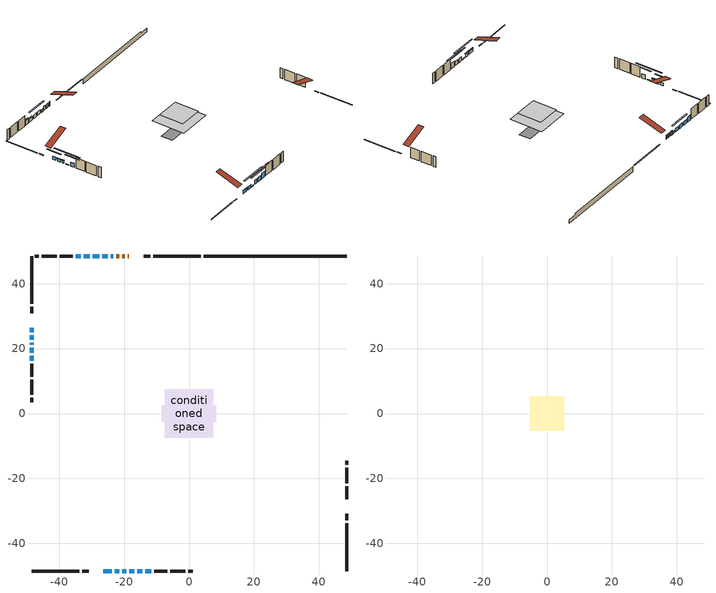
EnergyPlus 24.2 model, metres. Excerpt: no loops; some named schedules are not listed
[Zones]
conditioned space
 floor outside (Floor1 construction): -2.31,-2.31 -2.31,2.31 2.31,2.31 2.31,-2.31 z0.45
 floor adiabatic (AdiabaticFloorConstruction): -7.53,-7.53 -7.53,7.53 7.53,7.53 7.53,-7.53 z2.89
 floor foundation (Slab1 construction): -8.4,-2.58 -8.4,2.58 8.4,2.58 8.4,-2.58 z-1.88
 wall outside (RimJoist1 construction): 3.68,48.5 -11.08,48.5 / -48.5,-48.5 -33.74,-48.5 / -48.5,48.5 -48.5,33.74 / 48.5,-48.5 48.5,-33.74 z0.45:0.75
 wall outside (RimJoist3 construction): -12.01,48.5 -13.9,48.5 / -32.81,-48.5 -30.92,-48.5 / -48.5,32.81 -48.5,30.92 / 48.5,-32.81 48.5,-30.92 z0.45:0.75
 wall outside (AdiabaticWallConstruction 1): -18.49,48.5 -18.86,48.5 / -19.79,48.5 -20.62,48.5 / -21.55,48.5 -22.37,48.5 z0.45:2.48
 wall outside (AdiabaticWallConstruction): -23.3,48.5 -24.02,48.5 z0.45:1.67; -26.33,-48.5 -23.77,-48.5 / -22.84,-48.5 -21.52,-48.5 / -48.5,26.33 -48.5,25.01 / -48.5,24.08 -48.5,22.76 z0.45:1.77; -48.5,21.84 -48.5,21.12 z0.45:1.8; -20.59,-48.5 -19.37,-48.5 z0.45:0.88; -48.5,20.2 -48.5,18.72 z0.45:0.76; -24.95,48.5 -26.68,48.5 z0.45:2.13; -18.44,-48.5 -16.91,-48.5 / -15.99,-48.5 -14.46,-48.5 z0.45:2.38; -13.53,-48.5 -11.65,-48.5 z0.45:2.91; -48.5,17.79 -48.5,16.27 z0.45:2.36; -27.61,48.5 -29.57,48.5 z0.45:2.15; -30.49,48.5 -32.38,48.5 z0.45:1.87; -33.3,48.5 -34.83,48.5 z0.45:2.56
 wall outside (Wall1 construction): -35.76,48.5 -39.73,48.5 / -10.72,-48.5 -6.75,-48.5 / -48.5,15.34 -48.5,11.36 / 48.5,-26.33 48.5,-22.36 z0.45:5.33
 wall outside (Wall2 construction): -40.66,48.5 -45.32,48.5 / -5.82,-48.5 -1.16,-48.5 / -48.5,10.43 -48.5,5.78 / 48.5,-21.43 48.5,-16.77 z0.45:5.33
 wall outside (Wall3 construction): -46.25,48.5 -47.57,48.5 / -0.23,-48.5 1.09,-48.5 / -48.5,4.85 -48.5,3.52 / 48.5,-15.84 48.5,-14.51 z0.45:5.33
 wall foundation (FoundationWall1 construction): 4.61,48.5,-1.88 4.61,48.5,0.45 44.11,48.5,0.45 44.11,48.5,-0.15 48.5,48.5,-0.15 48.5,48.5,-1.88
 window (WindowConstruction 13): -23.3,48.5 -24.02,48.5 z0.45:1.67
 window (WindowConstruction 8): -26.33,-48.5 -23.77,-48.5 z0.45:1.77
 window (WindowConstruction 9): -22.84,-48.5 -21.52,-48.5 z0.45:1.77
 window (WindowConstruction 10): -48.5,26.33 -48.5,25.01 z0.45:1.77
 window (WindowConstruction 11): -48.5,24.08 -48.5,22.76 z0.45:1.77
 window (WindowConstruction 12): -48.5,21.83 -48.5,21.12 z0.45:1.8
 window (WindowConstruction 14): -20.59,-48.5 -19.37,-48.5 z0.45:0.88
 window (WindowConstruction 15): -48.5,20.2 -48.5,18.72 z0.45:0.75
 window (WindowConstruction): -24.95,48.5 -26.68,48.5 z0.45:2.13
 window (WindowConstruction 1): -18.44,-48.5 -16.92,-48.5 z0.45:2.38
 window (WindowConstruction 2): -15.99,-48.5 -14.46,-48.5 z0.45:2.38
 window (WindowConstruction 3): -13.53,-48.5 -11.65,-48.5 z0.45:2.91
 window (WindowConstruction 4): -48.5,17.79 -48.5,16.27 z0.45:2.36
 window (WindowConstruction 5): -27.61,48.5 -29.57,48.5 z0.45:2.15
 window (WindowConstruction 6): -30.49,48.5 -32.37,48.5 z0.45:1.87
 window (WindowConstruction 7): -33.3,48.5 -34.83,48.5 z0.45:2.56
 door (Door): -18.49,48.5 -18.86,48.5 z0.45:2.48
 door (Door 1): -19.79,48.5 -20.62,48.5 z0.45:2.48
 door (Door 2): -21.55,48.5 -22.37,48.5 z0.45:2.48
 ceiling adiabatic (AdiabaticFloorConstruction): 7.53,-7.53 7.53,7.53 -7.53,7.53 -7.53,-7.53 z2.89
attic - vented
 floor to conditioned space (Floor2 construction Reversed): -5.33,-5.33 -5.33,5.33 5.33,5.33 5.33,-5.33 z5.33
 roof outside (Roof1 construction): -17.56,48.5,5.33 -17.56,38.13,8.79 -14.82,38.13,8.79 -14.82,48.5,5.33; -27.26,-48.5,5.33 -27.26,-38.13,8.79 -30,-38.13,8.79 -30,-48.5,5.33; -48.5,27.26,5.33 -38.13,27.26,8.79 -38.13,30,8.79 -48.5,30,5.33; 48.5,-27.26,5.33 38.13,-27.26,8.79 38.13,-30,8.79 48.5,-30,5.33
shading: -23.56,-48.5 -26.53,-48.5 -26.53,-48.92 -23.56,-48.92 z1.97; -21.32,-48.5 -23.04,-48.5 -23.04,-48.92 -21.32,-48.92 z1.97; -48.5,22.37 -48.5,28.97 -48.92,28.97 -48.92,22.37 z4.41; -48.5,22.56 -48.5,24.28 -48.92,24.28 -48.92,22.56 z1.97; -48.5,20.92 -48.5,22.04 -48.92,22.04 -48.92,20.92 z2; -13.99,-48.5 -25.97,-48.5 -25.97,-48.92 -13.99,-48.92 z6.26; -48.5,13.34 -48.5,25.57 -48.92,25.57 -48.92,13.34 z6.13; -29.32,48.5 -22.31,48.5 -22.31,48.92 -29.32,48.92 z4.77; -14.28,-48.5 -21.08,-48.5 -21.08,-48.92 -14.28,-48.92 z5.02; -11.82,-48.5 -18.63,-48.5 -18.63,-48.92 -11.82,-48.92 z5.02; -9.01,-48.5 -16.17,-48.5 -16.17,-48.92 -9.01,-48.92 z5.55; -48.5,13.63 -48.5,20.43 -48.92,20.43 -48.92,13.63 z4.99; -32.2,48.5 -24.97,48.5 -24.97,48.92 -32.2,48.92 z4.79; -32.58,48.5 -30.29,48.5 -30.29,48.92 -32.58,48.92 z2.07; -35.03,48.5 -33.1,48.5 -33.1,48.92 -35.03,48.92 z2.76
[Building]
Building 1: Terrain=Suburbs
[Site:Location]
Toronto City Centre_ON: Latitude {deg}=43.63; Longitude {deg}=-79.39; Time Zone {hr}=-5; Elevation {m}=77; Keep Site Location Information=Yes
[Site:GroundTemperature:Shallow]
5.01852, 3.26908, 3.12898, 3.95918, 7.29196, 10.6092, 13.4851, 15.3069, 15.4617, 13.9799, 11.1774, 7.9619
[Site:WaterMainsTemperature]
Calculation Method=Schedule; Temperature Schedule=mains temperature schedule
[Material] Roughness=Rough; Thermal Absorptance=0.9
Name | Thickness {m} | Conductivity {W/m-K} | Density {kg/m3} | Specific Heat {J/kg-K} | Solar Absorptance | Visible Absorptance
asphalt or fiberglass shingles | 0.00635 | 0.162714 | 1121.4 | 1465.45 | 0.4 | 0.4
ceiling loosefill ins | 0.169333 | 0.0480833 | 16.02 | 1046.75 | 0.7 | 0.7
ceiling stud and cavity | 0.1397 | 1.08676 | 65.682 | 1177.47 | 0.7 | 0.7
concrete 4.0 in. | 0.1016 | 1.803125 | 2242.8 | 837.4 | 0.7 | 0.7
concrete 8.0 in. | 0.2032 | 1.803125 | 2242.8 | 837.4 | 0.7 | 0.7
door material | 0.04445 | 0.053851 | 512.64 | 1214.23 | 0.7 | 0.7
door material 1 | 0.04445 | 0.327969 | 512.64 | 1214.23 | 0.7 | 0.7
exterior vertical ins | 0.048179 | 0.029427 | 32.04 | 1214.23 | 0.7 | 0.7
floor covering | 0.0127 | 0.0433444 | 54.468 | 1339.84 | 0.6 | 0.6
floor rigid ins; rim joist rigid ins; wall rigid ins | 0.051816 | 0.029427 | 32.04 | 1214.23 | 0.7 | 0.7
floor rigid ins 1; wall rigid ins 1 | 0.512978 | 0.029427 | 32.04 | 1214.23 | 0.7 | 0.7
floor stud and cavity | 0.1397 | 0.114617 | 92.3553 | 1139.71 | 0.7 | 0.7
floor stud and cavity 1 | 0.1397 | 1.75129 | 37.0049 | 1207.88 | 0.7 | 0.7
furniture material conditioned space 1 | 0.1524 | 0.115458 | 640.8 | 1214.23 | 0.6 | 0.6
gypsum board | 0.0127 | 0.160291 | 801 | 837.4 | 0.6 | 0.6
gypsum board 1 | 0.0127 | 0.160291 | 801 | 837.4 | 0.7 | 0.7
osb sheathing 0.5 in. | 0.0127 | 0.115458 | 512.64 | 1214.23 | 0.7 | 0.7
osb sheathing 0.75 in. | 0.01905 | 0.115458 | 512.64 | 1214.23 | 0.7 | 0.7
osb sheathing 2.0 in. | 0.0508 | 0.115458 | 512.64 | 1214.23 | 0.7 | 0.7
rim joist stud and cavity | 0.0508 | 0.035244 | 125.044 | 1163.47 | 0.6 | 0.6
rim joist stud and cavity 1 | 0.0508 | 0.0465638 | 125.044 | 1163.47 | 0.6 | 0.6
wall stud and cavity | 0.1397 | 0.103037 | 139.0536 | 1170.24 | 0.7 | 0.7
wall stud and cavity 1 | 0.1397 | 0.10344 | 139.0536 | 1170.24 | 0.7 | 0.7
wall stud and cavity 2 | 0.1397 | 0.154056 | 139.0536 | 1170.24 | 0.7 | 0.7
wall stud and cavity 3 | 0.0889 | 0.380278 | 52.3479 | 1209.89 | 0.7 | 0.7
wall stud and cavity 4 | 0.0889 | 0.391764 | 83.0341 | 1211.67 | 0.7 | 0.7
wood siding | 0.0254 | 0.102417 | 544.68 | 1172.36 | 0.4 | 0.4
wood siding 1; wood siding 2; wood siding 3 | 0.0254 | 0.102417 | 544.68 | 1172.36 | 0.7 | 0.7
[WindowMaterial:SimpleGlazingSystem]
Name | U-Factor {W/m2-K} | Solar Heat Gain Coefficient
WindowMaterial | 2.38135 | 0.65
WindowMaterial 1 | 2.43132 | 0.6
WindowMaterial 10 | 2.58406 | 0.52
WindowMaterial 11 | 6.70685 | 0.75
WindowMaterial 12 | 2.87534 | 0.33
WindowMaterial 13 | 2.90486 | 0.29
WindowMaterial 2 | 2.958238 | 0.61
WindowMaterial 3 | 2.43246 | 0.6
WindowMaterial 4 | 2.37113 | 0.65
WindowMaterial 5 | 2.38873 | 0.64
WindowMaterial 6 | 2.37568 | 0.65
WindowMaterial 7 | 2.42848 | 0.6
WindowMaterial 8 | 2.57384 | 0.54
WindowMaterial 9 | 2.42337 | 0.63
[Construction]
AdiabaticFloorConstruction: floor stud and cavity 1, floor rigid ins 1, osb sheathing 0.75 in., floor covering
AdiabaticWallConstruction: wood siding 2, wall rigid ins 1, wall stud and cavity 3, gypsum board
AdiabaticWallConstruction 1: wood siding 3, wall rigid ins 1, wall stud and cavity 3, gypsum board
Door: door material
Door 1; Door 2: door material 1
Floor1 construction: floor stud and cavity, floor rigid ins, osb sheathing 0.75 in., floor covering
Floor2 construction Reversed: gypsum board, ceiling stud and cavity, ceiling loosefill ins
FoundationWall1 construction: concrete 8.0 in., gypsum board 1
furniture construction conditioned space 1: furniture material conditioned space 1
PartitionWallConstruction: gypsum board, wall stud and cavity 4, gypsum board
RimJoist1 construction: wood siding 1, rim joist rigid ins, osb sheathing 2.0 in., rim joist stud and cavity
RimJoist3 construction: wood siding 1, rim joist rigid ins, osb sheathing 2.0 in., rim joist stud and cavity 1
Roof1 construction: asphalt or fiberglass shingles
Slab1 construction: concrete 4.0 in.
Wall1 construction: wood siding, wall rigid ins, osb sheathing 0.5 in., wall stud and cavity, gypsum board
Wall2 construction: wood siding, wall rigid ins, osb sheathing 0.5 in., wall stud and cavity 1, gypsum board
Wall3 construction: wood siding, wall rigid ins, osb sheathing 0.5 in., wall stud and cavity 2, gypsum board
WindowConstruction; WindowConstruction 2: WindowMaterial
WindowConstruction 1: WindowMaterial 1
WindowConstruction 10; WindowConstruction 11: WindowMaterial 9
WindowConstruction 12: WindowMaterial 10
WindowConstruction 13: WindowMaterial 11
WindowConstruction 14: WindowMaterial 12
WindowConstruction 15: WindowMaterial 13
WindowConstruction 3: WindowMaterial 2
WindowConstruction 4: WindowMaterial 3
WindowConstruction 5: WindowMaterial 4
WindowConstruction 6: WindowMaterial 5
WindowConstruction 7: WindowMaterial 6
WindowConstruction 8: WindowMaterial 7
WindowConstruction 9: WindowMaterial 8
[Zone] Multiplier=1; Part of Total Floor Area=Yes
Name | Volume {m3}
attic - vented | 63.7382
conditioned space | 836.1
[Space]
Name | Zone | Volume {m3}
attic - vented 1 | attic - vented | 63.7382
conditioned space 1 | conditioned space | 836.1
[ZoneInfiltration:EffectiveLeakageArea]
infil attic - vented 1: Zone or Space=attic - vented 1; Schedule=Always On Discrete; Effective Air Leakage Area {cm2}=4779.37; Stack Coefficient=0.000240536; Wind Coefficient=1.04788e-05
[ZoneMixing]
whole house fan mix: Zone or Space=attic - vented; Schedule=Always On Continuous; Design Flow Rate Calculation Method=Flow/Zone; Design Flow Rate {m3/s}=0; Source Zone or Space=conditioned space
[SurfaceProperty:ExposedFoundationPerimeter]
Slab1: Exposed Perimeter Calculation Method=TotalExposedPerimeter; Total Exposed Perimeter {m}=43.891
[InternalMass] Zone or ZoneList=conditioned space; Space or SpaceList=conditioned space 1
Name | Construction | Surface Area {m2}
furniture mass conditioned space 1 | furniture construction conditioned space 1 | 133.948
partition wall mass | PartitionWallConstruction | 334.87
[Lights]
interior lighting: Zone or ZoneList or Space or SpaceList=conditioned space 1; Schedule=interior lighting schedule; Design Level Calculation Method=LightingLevel; Lighting Level {W}=343.2; Return Air Fraction=0; Fraction Radiant=0.6; Fraction Visible=0.2; Fraction Replaceable=1
[People]
occupants: Zone or ZoneList or Space or SpaceList=conditioned space 1; Number of People Schedule=occupants schedule; Number of People Calculation Method=People; Number of People=3; Fraction Radiant=0.314171; Sensible Heat Fraction=0.56303; Activity Level Schedule=occupants activity schedule; Carbon Dioxide Generation Rate {m3/s-W}=0; Enable ASHRAE 55 Comfort Warnings=No; Mean Radiant Temperature Calculation Type=EnclosureAveraged
[ElectricEquipment] Zone or ZoneList or Space or SpaceList=conditioned space 1; Design Level Calculation Method=EquipmentLevel
Name | Schedule | Design Level {W} | Fraction Latent | Fraction Radiant | Fraction Lost
clothes dryer | clothes dryer schedule | 140.772 | 0.015 | 0.081 | 0.85
clothes washer | clothes washer schedule | 32.1985 | 0.03 | 0.162 | 0.7
cooking range | cooking range schedule | 215.147 | 0.08 | 0.432 | 0.2
dishwasher | dishwasher schedule | 66.8632 | 0.3 | 0.18 | 0.4
fridge | fridge schedule | 72.9452 | 0 | 0.6 | 0
mech vent bath fan 0 | mech vent bath fan 0 schedule | 50.2 | 0 | 0 | 1
mech vent bath fan 1 | mech vent bath fan 1 schedule | 50.2 | 0 | 0 | 1
mech vent house fan | mech vent house fan schedule | 0 | 0 | 0 | 1
mech vent house fan cfis | mech vent house fan cfis schedule | 0 | 0 | 0 | 0
mech vent range fan 0 | mech vent range fan 0 schedule | 57 | 0 | 0 | 1
misc plug loads | misc plug loads schedule | 494.7 | 0.045 | 0.513 | 0.1
whole house fan | Always On Discrete | 0 | 0 | 0 | 1
[OtherEquipment] Zone or ZoneList or Space or SpaceList=conditioned space 1; Design Level Calculation Method=EquipmentLevel
Name | Fuel Type | Schedule | Design Level {W} | Fraction Latent | Fraction Radiant | Fraction Lost
clothes dryer 1 | Electricity | clothes dryer schedule | 0 | 0.015 | 0.081 | 0.85
cooking range 1 | Electricity | cooking range schedule | 0 | 0.08 | 0.432 | 0.2
general water use latent | None | general water use schedule | 62.594 | 1 | 0 | 0
general water use sensible | None | general water use schedule | -61.6891 | 0 | 0.6 | 0
mech vent house fan latent load | None | Always On Discrete | 0 | 1 | 0 | 0
mech vent house fan sensible load | None | Always On Discrete | 0 | 0 | 0 | 0
water heater energy adjustment1 | NaturalGas | Always On Discrete | 0.01 | 0 | 0 | 1
[ZoneInfiltration:DesignFlowRate] Zone or ZoneList or Space or SpaceList=conditioned space 1; Schedule=Always On Discrete; Design Flow Rate Calculation Method=Flow/Zone; Design Flow Rate {m3/s}=0
infil flow; natural vent flow; whole house fan flow
[AvailabilityManager:Scheduled]
central ac and furnace airloop Availability Manager: Schedule=Always On Discrete
[Foundation:Kiva]
Foundation Kiva 1: Initial Indoor Air Temperature {C}=18; Wall Height Above Grade {m}=0.450007; Wall Depth Below Slab {m}=0.2032; Custom Block Material Name 1=exterior vertical ins; Custom Block Depth 1 {m}=2.33001; Custom Block X Position 1 {m}=0.2159; Custom Block Z Position 1 {m}=0
[Foundation:Kiva:Settings]
Soil Conductivity {W/m-K}=0.849921; Soil Density {kg/m3}=1842.3; Soil Specific Heat {J/kg-K}=418.7; Ground Solar Absorptivity=0.9; Ground Thermal Absorptivity=0.9; Ground Surface Roughness {m}=0.03; Far-Field Width {m}=40; Deep-Ground Boundary Condition=ZeroFlux; Deep-Ground Depth {m}=40; Minimum Cell Dimension {m}=0.2; Maximum Cell Growth Coefficient=3; Simulation Timestep=Timestep
[Exterior:Lights]
exterior lighting: Schedule=exterior lighting schedule; Design Level {W}=75.6
[EnergyManagementSystem:GlobalVariable]
central_ac_and_furnace_airloop_Fan_RTF
infil_program_Qfan
infil_program_Qinf
natural_vent_program_Qnv
natural_vent_program_Qwhf
[EnergyManagementSystem:Sensor]
Name | Output:Variable or Output:Meter Index Key | Output:Variable or Output:Meter
airflow_gain | infil flow | Infiltration Sensible Heat Gain Energy
airflow_gain_1 | natural vent flow | Infiltration Sensible Heat Gain Energy
airflow_gain_2 | whole house fan flow | Infiltration Sensible Heat Gain Energy
airflow_loss | infil flow | Infiltration Sensible Heat Loss Energy
airflow_loss_1 | natural vent flow | Infiltration Sensible Heat Loss Energy
airflow_loss_2 | whole house fan flow | Infiltration Sensible Heat Loss Energy
clg_load_cond |  | Cooling:EnergyTransfer:Zone:CONDITIONED SPACE
clg_sp_s; clg_sp_s_1 | cooling setpoint | Schedule Value
clothes_dryer_exhaust_0_sch_s | clothes dryer exhaust 0 schedule | Schedule Value
cool_season | cooling season schedule | Schedule Value
htg_load_cond |  | Heating:EnergyTransfer:Zone:CONDITIONED SPACE
htg_sp_s; htg_sp_s_1 | heating setpoint | Schedule Value
ig_ee_conv | clothes dryer | Electric Equipment Convective Heating Energy
ig_ee_conv_2 | cooking range | Electric Equipment Convective Heating Energy
ig_ee_conv_4 | fridge | Electric Equipment Convective Heating Energy
ig_ee_conv_5 | misc plug loads | Electric Equipment Convective Heating Energy
ig_ee_conv_6 | whole house fan | Electric Equipment Convective Heating Energy
ig_ee_rad | clothes dryer | Electric Equipment Radiant Heating Energy
ig_ee_rad_2 | cooking range | Electric Equipment Radiant Heating Energy
ig_ee_rad_4 | fridge | Electric Equipment Radiant Heating Energy
ig_ee_rad_5 | misc plug loads | Electric Equipment Radiant Heating Energy
ig_ee_rad_6 | whole house fan | Electric Equipment Radiant Heating Energy
ig_lgt_conv | interior lighting | Lights Convective Heating Energy
ig_lgt_rad | interior lighting | Lights Radiant Heating Energy
ig_lgt_vis | interior lighting | Lights Visible Radiation Heating Energy
ig_oe_conv | clothes dryer 1 | Other Equipment Convective Heating Energy
ig_oe_conv_1 | cooking range 1 | Other Equipment Convective Heating Energy
ig_oe_conv_2 | general water use latent | Other Equipment Convective Heating Energy
ig_oe_conv_3 | general water use sensible | Other Equipment Convective Heating Energy
ig_oe_conv_4 | water heater energy adjustment1 | Other Equipment Convective Heating Energy
ig_oe_rad | clothes dryer 1 | Other Equipment Radiant Heating Energy
ig_oe_rad_1 | cooking range 1 | Other Equipment Radiant Heating Energy
ig_oe_rad_2 | general water use latent | Other Equipment Radiant Heating Energy
ig_oe_rad_3 | general water use sensible | Other Equipment Radiant Heating Energy
ig_oe_rad_4 | water heater energy adjustment1 | Other Equipment Radiant Heating Energy
ig_ppl_conv | occupants | People Convective Heating Energy
ig_ppl_rad | occupants | People Radiant Heating Energy
im_conv | furniture mass conditioned space 1 | Surface Inside Face Convection Heat Gain Energy
im_conv_1 | partition wall mass | Surface Inside Face Convection Heat Gain Energy
im_ig | furniture mass conditioned space 1 | Surface Inside Face Internal Gains Radiation Heat Gain Energy
im_ig_1 | partition wall mass | Surface Inside Face Internal Gains Radiation Heat Gain Energy
im_lgt | furniture mass conditioned space 1 | Surface Inside Face Lights Radiation Heat Gain Energy
im_lgt_1 | partition wall mass | Surface Inside Face Lights Radiation Heat Gain Energy
im_sol | furniture mass conditioned space 1 | Surface Inside Face Solar Radiation Heat Gain Energy
im_sol_1 | partition wall mass | Surface Inside Face Solar Radiation Heat Gain Energy
im_surf | furniture mass conditioned space 1 | Surface Inside Face Net Surface Thermal Radiation Heat Gain Energy
im_surf_1 | partition wall mass | Surface Inside Face Net Surface Thermal Radiation Heat Gain Energy
mech_vent_bath_fan_0_sch_s | mech vent bath fan 0 schedule | Schedule Value
mech_vent_bath_fan_1_sch_s | mech vent bath fan 1 schedule | Schedule Value
mech_vent_range_fan_0_sch_s | mech vent range fan 0 schedule | Schedule Value
mv_conv | mech vent bath fan 0 | Electric Equipment Convective Heating Energy
mv_conv_1 | mech vent bath fan 1 | Electric Equipment Convective Heating Energy
mv_conv_2 | mech vent house fan | Electric Equipment Convective Heating Energy
mv_conv_3 | mech vent house fan cfis | Electric Equipment Convective Heating Energy
mv_conv_4 | mech vent range fan 0 | Electric Equipment Convective Heating Energy
mv_conv_5 | mech vent house fan latent load | Other Equipment Convective Heating Energy
mv_conv_6 | mech vent house fan sensible load | Other Equipment Convective Heating Energy
mv_rad | mech vent bath fan 0 | Electric Equipment Radiant Heating Energy
mv_rad_1 | mech vent bath fan 1 | Electric Equipment Radiant Heating Energy
mv_rad_2 | mech vent house fan | Electric Equipment Radiant Heating Energy
mv_rad_3 | mech vent house fan cfis | Electric Equipment Radiant Heating Energy
mv_rad_4 | mech vent range fan 0 | Electric Equipment Radiant Heating Energy
mv_rad_5 | mech vent house fan latent load | Other Equipment Radiant Heating Energy
mv_rad_6 | mech vent house fan sensible load | Other Equipment Radiant Heating Energy
natural_vent_s | natural vent schedule | Schedule Value
out_pb_s |  | Site Outdoor Air Barometric Pressure
out_wt_s |  | Site Outdoor Air Humidity Ratio
site_vw_s |  | Site Wind Speed
ss_back_out | Window1 | Surface Window Shortwave from Zone Back Out Window Heat Transfer Rate
ss_back_out_1 | Window10 | Surface Window Shortwave from Zone Back Out Window Heat Transfer Rate
ss_back_out_10 | Window4 | Surface Window Shortwave from Zone Back Out Window Heat Transfer Rate
ss_back_out_11 | Window5 | Surface Window Shortwave from Zone Back Out Window Heat Transfer Rate
ss_back_out_12 | Window6 | Surface Window Shortwave from Zone Back Out Window Heat Transfer Rate
ss_back_out_13 | Window7 | Surface Window Shortwave from Zone Back Out Window Heat Transfer Rate
ss_back_out_14 | Window8 | Surface Window Shortwave from Zone Back Out Window Heat Transfer Rate
ss_back_out_15 | Window9 | Surface Window Shortwave from Zone Back Out Window Heat Transfer Rate
ss_back_out_2 | Window11 | Surface Window Shortwave from Zone Back Out Window Heat Transfer Rate
ss_back_out_3 | Window12 | Surface Window Shortwave from Zone Back Out Window Heat Transfer Rate
ss_back_out_4 | Window13 | Surface Window Shortwave from Zone Back Out Window Heat Transfer Rate
ss_back_out_5 | Window14 | Surface Window Shortwave from Zone Back Out Window Heat Transfer Rate
ss_back_out_6 | Window15 | Surface Window Shortwave from Zone Back Out Window Heat Transfer Rate
ss_back_out_7 | Window17 | Surface Window Shortwave from Zone Back Out Window Heat Transfer Rate
ss_back_out_8 | Window2 | Surface Window Shortwave from Zone Back Out Window Heat Transfer Rate
ss_back_out_9 | Window3 | Surface Window Shortwave from Zone Back Out Window Heat Transfer Rate
ss_conv | Door1 | Surface Inside Face Convection Heat Gain Energy
ss_conv_1 | Door2 | Surface Inside Face Convection Heat Gain Energy
ss_conv_10 | Window17 | Surface Inside Face Convection Heat Gain Energy
ss_conv_11 | Window2 | Surface Inside Face Convection Heat Gain Energy
ss_conv_12 | Window3 | Surface Inside Face Convection Heat Gain Energy
ss_conv_13 | Window4 | Surface Inside Face Convection Heat Gain Energy
ss_conv_14 | Window5 | Surface Inside Face Convection Heat Gain Energy
ss_conv_15 | Window6 | Surface Inside Face Convection Heat Gain Energy
ss_conv_16 | Window7 | Surface Inside Face Convection Heat Gain Energy
ss_conv_17 | Window8 | Surface Inside Face Convection Heat Gain Energy
ss_conv_18 | Window9 | Surface Inside Face Convection Heat Gain Energy
ss_conv_2 | Door3 | Surface Inside Face Convection Heat Gain Energy
ss_conv_3 | Window1 | Surface Inside Face Convection Heat Gain Energy
ss_conv_4 | Window10 | Surface Inside Face Convection Heat Gain Energy
ss_conv_5 | Window11 | Surface Inside Face Convection Heat Gain Energy
ss_conv_6 | Window12 | Surface Inside Face Convection Heat Gain Energy
ss_conv_7 | Window13 | Surface Inside Face Convection Heat Gain Energy
ss_conv_8 | Window14 | Surface Inside Face Convection Heat Gain Energy
ss_conv_9 | Window15 | Surface Inside Face Convection Heat Gain Energy
ss_ig | Door1 | Surface Inside Face Internal Gains Radiation Heat Gain Energy
ss_ig_1 | Door2 | Surface Inside Face Internal Gains Radiation Heat Gain Energy
ss_ig_10 | Window17 | Surface Inside Face Internal Gains Radiation Heat Gain Energy
ss_ig_11 | Window2 | Surface Inside Face Internal Gains Radiation Heat Gain Energy
ss_ig_12 | Window3 | Surface Inside Face Internal Gains Radiation Heat Gain Energy
ss_ig_13 | Window4 | Surface Inside Face Internal Gains Radiation Heat Gain Energy
ss_ig_14 | Window5 | Surface Inside Face Internal Gains Radiation Heat Gain Energy
ss_ig_15 | Window6 | Surface Inside Face Internal Gains Radiation Heat Gain Energy
ss_ig_16 | Window7 | Surface Inside Face Internal Gains Radiation Heat Gain Energy
ss_ig_17 | Window8 | Surface Inside Face Internal Gains Radiation Heat Gain Energy
ss_ig_18 | Window9 | Surface Inside Face Internal Gains Radiation Heat Gain Energy
ss_ig_2 | Door3 | Surface Inside Face Internal Gains Radiation Heat Gain Energy
ss_ig_3 | Window1 | Surface Inside Face Internal Gains Radiation Heat Gain Energy
ss_ig_4 | Window10 | Surface Inside Face Internal Gains Radiation Heat Gain Energy
ss_ig_5 | Window11 | Surface Inside Face Internal Gains Radiation Heat Gain Energy
ss_ig_6 | Window12 | Surface Inside Face Internal Gains Radiation Heat Gain Energy
ss_ig_7 | Window13 | Surface Inside Face Internal Gains Radiation Heat Gain Energy
ss_ig_8 | Window14 | Surface Inside Face Internal Gains Radiation Heat Gain Energy
ss_ig_9 | Window15 | Surface Inside Face Internal Gains Radiation Heat Gain Energy
ss_lgt | Door1 | Surface Inside Face Lights Radiation Heat Gain Energy
ss_lgt_1 | Door2 | Surface Inside Face Lights Radiation Heat Gain Energy
